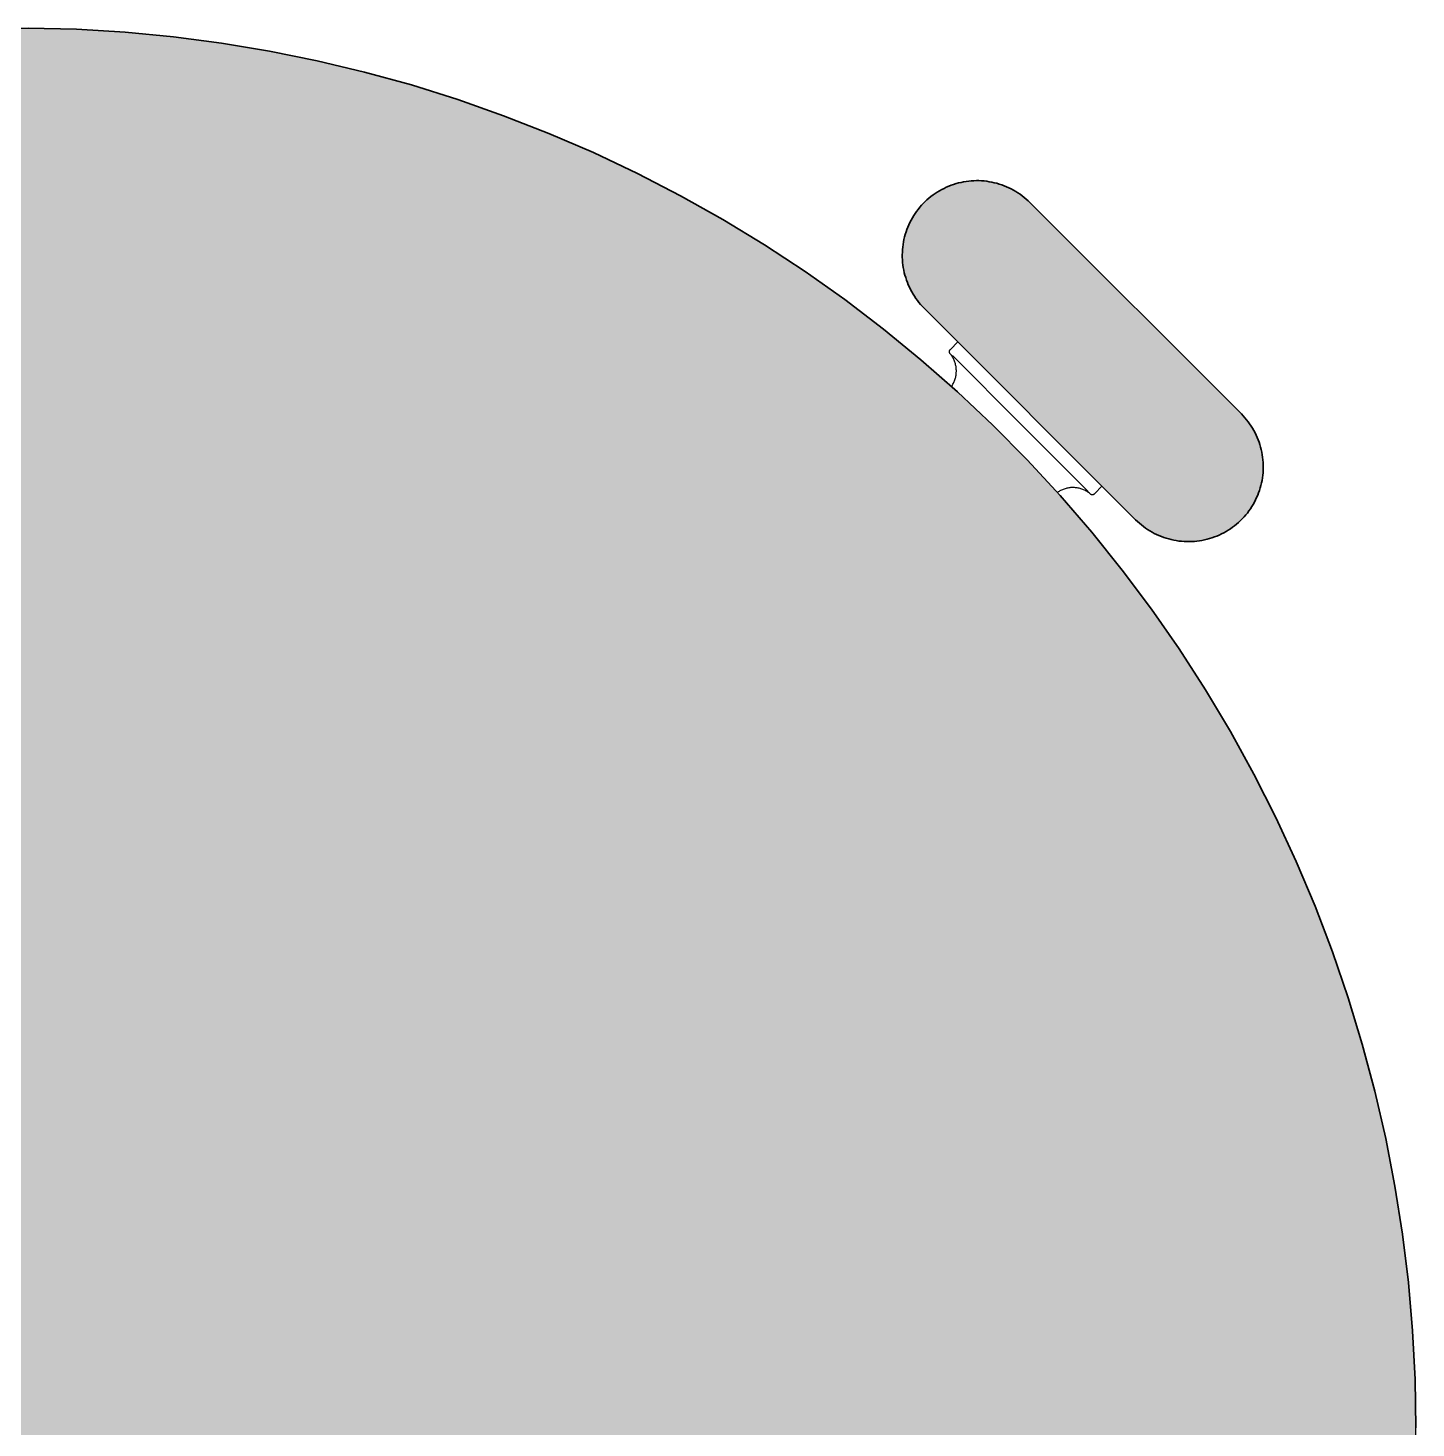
# Model space of a CAD drawing. Header units: millimetres. Extents: x 0 to 1296, y 0 to 460.
# Drawn here: x 1091.4 to 1295.6, y 241.2 to 447.2 of the extents above; entities that cross this region are included whole.
import ezdxf

# ---------------------------------------------------------------- set-up
doc = ezdxf.new("R2010")
doc.units = ezdxf.units.MM
doc.layers.add('Blocks', color=7, linetype='Continuous')
doc.layers.add('Blocks$Fill', color=7, linetype='Continuous', true_color=0xffffff)
doc.layers.add('Blocks$Inner', color=7, linetype='Continuous', lineweight=25, true_color=0x007f00)
doc.layers.add('Blocks$Outline', color=7, linetype='Continuous', lineweight=35, true_color=0xff3f3f)

# ---------------------------------------------------------------- blocks, each defined once
blk = doc.blocks.new('Ray Stool Top')
at = {"layer": 'Blocks$Fill', "extrusion": (0, 0, -1)}
for points in [[(237.77, 220.92), (230.61, 220.98), (223.47, 220.79), (216.33, 220.36), (209.21, 219.68), (202.12, 218.75), (195.07, 217.57), (188.06, 216.16), (181.1, 214.5), (174.21, 212.6), (167.39, 210.46), (160.64, 208.08), (153.98, 205.48), (147.42, 202.64), (140.96, 199.58), (134.61, 196.29), (128.37, 192.79), (122.26, 189.07), (116.29, 185.14), (110.45, 181.01), (104.76, 176.68), (99.23, 172.15), (93.85, 167.43), (88.65, 162.53), (83.61, 157.46), (78.76, 152.21), (74.09, 146.79), (69.61, 141.22), (65.33, 135.49), (61.24, 129.62), (57.37, 123.61), (53.7, 117.47), (50.25, 111.21), (47.03, 104.83), (44.02, 98.34), (41.24, 91.75), (38.69, 85.07), (36.37, 78.3), (34.3, 71.46), (32.45, 64.55), (30.85, 57.58), (29.5, 50.56), (28.39, 43.5), (27.52, 36.4), (26.9, 29.28), (26.53, 22.14), (26.4, 14.99), (26.53, 7.84), (26.9, 0.7), (27.52, -6.43), (28.39, -13.53), (29.5, -20.59), (30.85, -27.61), (32.45, -34.58), (34.3, -41.49), (36.37, -48.33), (38.69, -55.1), (41.24, -61.78), (44.02, -68.37), (47.03, -74.85), (50.25, -81.23), (53.7, -87.5), (57.37, -93.64), (61.24, -99.65), (65.33, -105.52), (69.61, -111.24), (74.09, -116.82), (78.76, -122.23), (83.61, -127.48), (88.65, -132.56), (93.85, -137.46), (99.23, -142.18), (104.76, -146.71), (110.45, -151.04), (116.29, -155.17), (122.26, -159.1), (128.37, -162.82), (134.61, -166.32), (140.96, -169.6), (147.42, -172.67), (153.98, -175.5), (160.64, -178.11), (167.39, -180.48), (174.21, -182.62), (181.1, -184.52), (188.06, -186.18), (195.07, -187.6), (202.12, -188.78), (209.21, -189.7), (216.33, -190.39), (223.47, -190.82), (230.61, -191.01), (237.77, -190.94), (244.91, -190.63), (252.04, -190.08), (259.14, -189.27), (266.22, -188.22), (273.25, -186.92), (280.23, -185.38), (287.16, -183.6), (294.02, -181.58), (300.8, -179.33), (307.5, -176.84), (314.12, -174.11), (320.63, -171.16), (327.04, -167.99), (333.33, -164.59), (339.5, -160.98), (345.55, -157.16), (351.45, -153.13), (357.22, -148.9), (362.83, -144.47), (368.28, -139.84), (373.58, -135.03), (378.7, -130.04), (383.64, -124.88), (388.41, -119.55), (392.98, -114.05), (397.36, -108.4), (401.55, -102.6), (405.52, -96.66), (409.3, -90.58), (412.85, -84.38), (416.19, -78.06), (419.31, -71.62), (422.2, -65.08), (424.87, -58.45), (427.3, -51.72), (429.5, -44.92), (431.46, -38.04), (433.18, -31.1), (434.66, -24.11), (435.89, -17.06), (436.88, -9.98), (437.63, -2.87), (438.12, 4.26), (438.37, 11.41), (438.37, 18.56), (438.12, 25.71), (437.63, 32.84), (436.88, 39.95), (435.89, 47.04), (434.66, 54.08), (433.18, 61.07), (431.46, 68.02), (429.5, 74.89), (427.3, 81.7), (424.87, 88.42), (422.2, 95.06), (419.31, 101.6), (416.19, 108.03), (412.85, 114.35), (409.3, 120.56), (405.52, 126.63), (401.55, 132.57), (397.36, 138.37), (392.98, 144.02), (388.41, 149.52), (383.64, 154.85), (378.7, 160.02), (373.58, 165.01), (368.28, 169.82), (362.83, 174.44), (357.22, 178.87), (351.45, 183.1), (345.55, 187.13), (339.5, 190.96), (333.33, 194.57), (327.04, 197.96), (320.63, 201.14), (314.12, 204.09), (307.5, 206.81), (300.8, 209.3), (294.02, 211.56), (287.16, 213.58), (280.23, 215.36), (273.25, 216.9), (266.22, 218.19), (259.14, 219.24), (252.04, 220.05), (244.91, 220.61)], [(91.08, 198.52), (90.7, 198.52), (90.32, 198.5), (89.94, 198.47), (89.56, 198.43), (89.19, 198.37), (88.81, 198.3), (88.44, 198.22), (88.07, 198.13), (87.71, 198.02), (87.35, 197.9), (86.99, 197.77), (86.64, 197.63), (86.29, 197.47), (85.95, 197.3), (85.62, 197.12), (85.29, 196.93), (84.97, 196.73), (84.65, 196.52), (84.35, 196.3), (84.05, 196.06), (83.76, 195.82), (83.48, 195.56), (83.2, 195.3), (52.09, 164.19), (51.83, 163.91), (51.57, 163.63), (51.33, 163.34), (51.09, 163.04), (50.87, 162.73), (50.66, 162.42), (50.45, 162.1), (50.26, 161.77), (50.08, 161.44), (49.92, 161.09), (49.76, 160.75), (49.62, 160.4), (49.49, 160.04), (49.37, 159.68), (49.26, 159.32), (49.17, 158.95), (49.08, 158.58), (49.02, 158.2), (48.96, 157.83), (48.92, 157.45), (48.89, 157.07), (48.87, 156.69), (48.87, 156.31), (48.88, 155.93), (48.9, 155.55), (48.94, 155.18), (48.99, 154.8), (49.05, 154.42), (49.12, 154.05), (49.21, 153.68), (49.31, 153.32), (49.42, 152.95), (49.55, 152.6), (49.69, 152.24), (49.84, 151.89), (50, 151.55), (50.17, 151.21), (50.36, 150.88), (50.55, 150.56), (50.76, 150.24), (50.98, 149.93), (51.21, 149.62), (51.45, 149.33), (51.7, 149.04), (51.96, 148.77), (52.23, 148.5), (52.5, 148.24), (52.79, 147.99), (53.08, 147.75), (53.39, 147.52), (53.7, 147.3), (54.02, 147.09), (54.34, 146.9), (54.67, 146.71), (55.01, 146.54), (55.35, 146.38), (55.7, 146.23), (56.06, 146.09), (56.42, 145.96), (56.78, 145.85), (57.14, 145.75), (57.51, 145.66), (57.89, 145.59), (58.26, 145.53), (58.64, 145.48), (59.01, 145.44), (59.39, 145.42), (59.77, 145.41), (60.15, 145.41), (60.53, 145.43), (60.91, 145.46), (61.29, 145.5), (61.66, 145.56), (62.04, 145.62), (62.41, 145.71), (62.78, 145.8), (63.14, 145.91), (63.5, 146.03), (63.86, 146.16), (64.21, 146.3), (64.56, 146.46), (64.9, 146.62), (65.23, 146.8), (65.56, 146.99), (65.88, 147.2), (66.2, 147.41), (66.5, 147.63), (66.8, 147.87), (67.09, 148.11), (67.37, 148.37), (67.65, 148.63), (72.6, 153.58), (93.81, 174.79), (98.76, 179.74), (99.02, 180.02), (99.28, 180.3), (99.52, 180.59), (99.76, 180.89), (99.98, 181.19), (100.19, 181.51), (100.39, 181.83), (100.59, 182.16), (100.76, 182.49), (100.93, 182.83), (101.09, 183.18), (101.23, 183.53), (101.36, 183.89), (101.48, 184.25), (101.59, 184.61), (101.68, 184.98), (101.77, 185.35), (101.83, 185.72), (101.89, 186.1), (101.93, 186.48), (101.96, 186.86), (101.98, 187.24), (101.98, 187.62), (101.97, 188), (101.95, 188.37), (101.91, 188.75), (101.86, 189.13), (101.8, 189.5), (101.73, 189.88), (101.64, 190.25), (101.54, 190.61), (101.43, 190.97), (101.3, 191.33), (101.16, 191.69), (101.01, 192.04), (100.85, 192.38), (100.68, 192.72), (100.49, 193.05), (100.3, 193.37), (100.09, 193.69), (99.87, 194), (99.64, 194.3), (99.4, 194.6), (99.15, 194.89), (98.89, 195.16), (98.62, 195.43), (98.35, 195.69), (98.06, 195.94), (97.77, 196.18), (97.46, 196.41), (97.15, 196.63), (96.83, 196.83), (96.51, 197.03), (96.18, 197.22), (95.84, 197.39), (95.5, 197.55), (95.15, 197.7), (94.79, 197.84), (94.43, 197.96), (94.07, 198.08), (93.71, 198.18), (93.34, 198.27), (92.96, 198.34), (92.59, 198.4), (92.21, 198.45), (91.83, 198.49), (91.46, 198.51)]]:
    blk.add_hatch(color=256, dxfattribs=at).paths.add_polyline_path(points, flags=0)
at = {"layer": 'Blocks$Inner'}
for p, q in [((-223.47, 220.79), (-230.61, 220.98)), ((-216.33, 220.36), (-223.47, 220.79)), ((-209.21, 219.68), (-216.33, 220.36)), ((-202.12, 218.75), (-209.21, 219.68)), ((-195.07, 217.57), (-202.12, 218.75)), ((-188.06, 216.16), (-195.07, 217.57)), ((-181.1, 214.5), (-188.06, 216.16)), ((-174.21, 212.6), (-181.1, 214.5)), ((-167.39, 210.46), (-174.21, 212.6)), ((-160.64, 208.08), (-167.39, 210.46)), ((-153.98, 205.48), (-160.64, 208.08)), ((-147.42, 202.64), (-153.98, 205.48)), ((-140.96, 199.58), (-147.42, 202.64)), ((-134.61, 196.29), (-140.96, 199.58)), ((-95.15, 197.7), (-94.79, 197.84)), ((-94.79, 197.84), (-94.43, 197.96)), ((-94.43, 197.96), (-94.07, 198.08)), ((-94.07, 198.08), (-93.71, 198.18)), ((-93.71, 198.18), (-93.34, 198.27)), ((-93.34, 198.27), (-92.96, 198.34)), ((-92.96, 198.34), (-92.59, 198.4)), ((-92.59, 198.4), (-92.21, 198.45)), ((-92.21, 198.45), (-91.83, 198.49)), ((-91.83, 198.49), (-91.46, 198.51)), ((-91.46, 198.51), (-91.08, 198.52)), ((-91.08, 198.52), (-90.7, 198.52)), ((-90.7, 198.52), (-90.32, 198.5)), ((-90.32, 198.5), (-89.94, 198.47)), ((-89.94, 198.47), (-89.56, 198.43)), ((-89.56, 198.43), (-89.19, 198.37)), ((-89.19, 198.37), (-88.81, 198.3)), ((-88.81, 198.3), (-88.44, 198.22)), ((-88.44, 198.22), (-88.07, 198.13)), ((-88.07, 198.13), (-87.71, 198.02)), ((-87.71, 198.02), (-87.35, 197.9)), ((-87.35, 197.9), (-86.99, 197.77)), ((-86.99, 197.77), (-86.64, 197.63)), ((-128.37, 192.79), (-134.61, 196.29)), ((-98.35, 195.69), (-98.06, 195.94)), ((-98.06, 195.94), (-97.77, 196.18)), ((-97.77, 196.18), (-97.46, 196.41)), ((-97.46, 196.41), (-97.15, 196.63)), ((-97.15, 196.63), (-96.83, 196.83)), ((-96.83, 196.83), (-96.51, 197.03)), ((-96.51, 197.03), (-96.18, 197.22)), ((-96.18, 197.22), (-95.84, 197.39)), ((-95.84, 197.39), (-95.5, 197.55)), ((-95.5, 197.55), (-95.15, 197.7)), ((-86.64, 197.63), (-86.29, 197.47)), ((-86.29, 197.47), (-85.95, 197.3)), ((-85.95, 197.3), (-85.62, 197.12)), ((-85.62, 197.12), (-85.29, 196.93)), ((-85.29, 196.93), (-84.97, 196.73)), ((-84.97, 196.73), (-84.65, 196.52)), ((-84.65, 196.52), (-84.35, 196.3)), ((-84.35, 196.3), (-84.05, 196.06)), ((-84.05, 196.06), (-83.76, 195.82)), ((-83.76, 195.82), (-83.48, 195.56)), ((-100.3, 193.37), (-100.09, 193.69)), ((-100.09, 193.69), (-99.87, 194)), ((-99.87, 194), (-99.64, 194.3)), ((-99.64, 194.3), (-99.4, 194.6)), ((-99.4, 194.6), (-99.15, 194.89)), ((-99.15, 194.89), (-98.89, 195.16)), ((-98.89, 195.16), (-98.62, 195.43)), ((-98.62, 195.43), (-98.35, 195.69)), ((-83.48, 195.56), (-83.2, 195.3)), ((-83.2, 195.3), (-52.09, 164.19)), ((-122.26, 189.07), (-128.37, 192.79)), ((-101.3, 191.33), (-101.16, 191.69)), ((-101.16, 191.69), (-101.01, 192.04)), ((-101.01, 192.04), (-100.85, 192.38)), ((-100.85, 192.38), (-100.68, 192.72)), ((-100.68, 192.72), (-100.49, 193.05)), ((-100.49, 193.05), (-100.3, 193.37)), ((-101.8, 189.5), (-101.73, 189.88)), ((-101.73, 189.88), (-101.64, 190.25)), ((-101.64, 190.25), (-101.54, 190.61)), ((-101.54, 190.61), (-101.43, 190.97)), ((-101.43, 190.97), (-101.3, 191.33)), ((-116.29, 185.14), (-122.26, 189.07)), ((-101.98, 187.62), (-101.97, 188)), ((-101.98, 187.24), (-101.98, 187.62)), ((-101.97, 188), (-101.95, 188.37)), ((-101.95, 188.37), (-101.91, 188.75)), ((-101.91, 188.75), (-101.86, 189.13)), ((-101.86, 189.13), (-101.8, 189.5)), ((-101.96, 186.86), (-101.98, 187.24)), ((-101.93, 186.48), (-101.96, 186.86)), ((-101.89, 186.1), (-101.93, 186.48)), ((-101.83, 185.72), (-101.89, 186.1)), ((-101.77, 185.35), (-101.83, 185.72)), ((-110.45, 181.01), (-116.29, 185.14)), ((-101.68, 184.98), (-101.77, 185.35)), ((-101.59, 184.61), (-101.68, 184.98)), ((-101.48, 184.25), (-101.59, 184.61)), ((-101.36, 183.89), (-101.48, 184.25)), ((-101.23, 183.53), (-101.36, 183.89)), ((-101.09, 183.18), (-101.23, 183.53)), ((-100.93, 182.83), (-101.09, 183.18)), ((-100.76, 182.49), (-100.93, 182.83)), ((-100.59, 182.16), (-100.76, 182.49)), ((-100.39, 181.83), (-100.59, 182.16)), ((-100.19, 181.51), (-100.39, 181.83)), ((-99.98, 181.19), (-100.19, 181.51)), ((-104.76, 176.68), (-110.45, 181.01)), ((-99.76, 180.89), (-99.98, 181.19)), ((-99.52, 180.59), (-99.76, 180.89)), ((-99.28, 180.3), (-99.52, 180.59)), ((-99.02, 180.02), (-99.28, 180.3)), ((-98.76, 179.74), (-99.02, 180.02)), ((-93.81, 174.79), (-98.76, 179.74)), ((-99.23, 172.15), (-104.76, 176.68)), ((-95.03, 173.44), (-95.02, 173.45)), ((-95.03, 173.42), (-95.03, 173.44)), ((-95.03, 173.4), (-95.03, 173.42)), ((-95.03, 173.39), (-95.03, 173.4)), ((-95.03, 173.37), (-95.03, 173.39)), ((-95.03, 173.35), (-95.03, 173.37)), ((-95.03, 173.33), (-95.03, 173.35)), ((-95.03, 173.32), (-95.03, 173.33)), ((-95.03, 173.3), (-95.03, 173.32)), ((-95.03, 173.28), (-95.03, 173.3)), ((-95.02, 173.26), (-95.03, 173.28)), ((-95.02, 173.49), (-95.01, 173.5)), ((-95.02, 173.47), (-95.02, 173.49)), ((-95.02, 173.45), (-95.02, 173.47)), ((-95.02, 173.25), (-95.02, 173.26)), ((-95.02, 173.23), (-95.02, 173.25)), ((-95.01, 173.21), (-95.02, 173.23)), ((-95.01, 173.52), (-95, 173.54)), ((-95.01, 173.5), (-95.01, 173.52)), ((-95.01, 173.2), (-95.01, 173.21)), ((-95, 173.18), (-95.01, 173.2)), ((-95, 173.54), (-94.99, 173.55)), ((-94.99, 173.16), (-95, 173.18)), ((-94.99, 173.57), (-94.98, 173.59)), ((-94.99, 173.55), (-94.99, 173.57)), ((-94.99, 173.15), (-94.99, 173.16)), ((-94.98, 173.13), (-94.99, 173.15)), ((-94.98, 173.59), (-94.97, 173.6)), ((-94.97, 173.12), (-94.98, 173.13)), ((-94.97, 173.6), (-94.96, 173.62)), ((-94.96, 173.1), (-94.97, 173.12)), ((-94.96, 173.62), (-94.95, 173.63)), ((-94.95, 173.09), (-94.96, 173.1)), ((-94.95, 173.65), (-94.93, 173.66)), ((-94.95, 173.63), (-94.95, 173.65)), ((-94.94, 173.07), (-94.95, 173.09)), ((-94.93, 173.06), (-94.94, 173.07)), ((-94.93, 173.66), (-94.92, 173.67)), ((-94.92, 173.05), (-94.93, 173.06)), ((-94.92, 173.67), (-94.91, 173.69)), ((-94.84, 172.94), (-94.92, 173.05)), ((-94.91, 173.69), (-94.9, 173.7)), ((-93.81, 174.79), (-94.9, 173.7)), ((-94.88, 173.72), (-94.88, 173.72)), ((-72.6, 153.58), (-93.81, 174.79)), ((-93.85, 167.43), (-99.23, 172.15)), ((-94.75, 172.82), (-94.84, 172.94)), ((-94.68, 172.71), (-94.75, 172.82)), ((-94.6, 172.59), (-94.68, 172.71)), ((-94.61, 172.77), (-84.62, 162.77)), ((-94.53, 172.47), (-94.6, 172.59)), ((-94.46, 172.35), (-94.53, 172.47)), ((-94.4, 172.22), (-94.46, 172.35)), ((-94.35, 172.09), (-94.4, 172.22)), ((-94.29, 171.96), (-94.35, 172.09)), ((-94.25, 171.83), (-94.29, 171.96)), ((-94.2, 171.7), (-94.25, 171.83)), ((-94.16, 171.57), (-94.2, 171.7)), ((-94.13, 171.43), (-94.16, 171.57)), ((-94.1, 171.29), (-94.13, 171.43)), ((-94.07, 171.16), (-94.1, 171.29)), ((-94.05, 171.02), (-94.07, 171.16)), ((-94.04, 170.88), (-94.05, 171.02)), ((-94.39, 168.84), (-94.33, 168.97)), ((-94.33, 168.97), (-94.28, 169.09)), ((-94.28, 169.09), (-94.24, 169.23)), ((-94.24, 169.23), (-94.19, 169.36)), ((-94.19, 169.36), (-94.16, 169.49)), ((-94.16, 169.49), (-94.12, 169.63)), ((-94.12, 169.63), (-94.09, 169.77)), ((-94.09, 169.77), (-94.07, 169.9)), ((-94.07, 169.9), (-94.05, 170.04)), ((-94.05, 170.04), (-94.04, 170.18)), ((-94.03, 170.74), (-94.04, 170.88)), ((-94.04, 170.18), (-94.03, 170.32)), ((-94.02, 170.6), (-94.03, 170.74)), ((-94.03, 170.32), (-94.02, 170.46)), ((-94.02, 170.46), (-94.02, 170.6)), ((-94.74, 168.23), (-94.66, 168.35)), ((-94.66, 168.35), (-94.59, 168.47)), ((-94.59, 168.47), (-94.52, 168.59)), ((-94.52, 168.59), (-94.45, 168.71)), ((-94.45, 168.71), (-94.39, 168.84)), ((-88.65, 162.53), (-93.85, 167.43)), ((-84.62, 162.77), (-74.62, 152.78)), ((-52.09, 164.19), (-51.83, 163.91)), ((-51.83, 163.91), (-51.57, 163.63)), ((-51.57, 163.63), (-51.33, 163.34)), ((-51.33, 163.34), (-51.09, 163.04)), ((-51.09, 163.04), (-50.87, 162.73)), ((-50.87, 162.73), (-50.66, 162.42)), ((-83.61, 157.46), (-88.65, 162.53)), ((-50.66, 162.42), (-50.45, 162.1)), ((-50.45, 162.1), (-50.26, 161.77)), ((-50.26, 161.77), (-50.08, 161.44)), ((-50.08, 161.44), (-49.92, 161.09)), ((-49.92, 161.09), (-49.76, 160.75)), ((-49.76, 160.75), (-49.62, 160.4)), ((-49.62, 160.4), (-49.49, 160.04)), ((-49.49, 160.04), (-49.37, 159.68)), ((-49.37, 159.68), (-49.26, 159.32)), ((-49.26, 159.32), (-49.17, 158.95)), ((-49.17, 158.95), (-49.08, 158.58)), ((-78.76, 152.21), (-83.61, 157.46)), ((-49.08, 158.58), (-49.02, 158.2)), ((-49.02, 158.2), (-48.96, 157.83)), ((-48.96, 157.83), (-48.92, 157.45)), ((-48.92, 157.45), (-48.89, 157.07)), ((-48.89, 157.07), (-48.87, 156.69)), ((-48.87, 156.69), (-48.87, 156.31)), ((-48.99, 154.8), (-49.05, 154.42)), ((-48.94, 155.18), (-48.99, 154.8)), ((-48.9, 155.55), (-48.94, 155.18)), ((-48.88, 155.93), (-48.9, 155.55)), ((-48.87, 156.31), (-48.88, 155.93)), ((-79.04, 152.73), (-79.16, 152.65)), ((-78.92, 152.8), (-79.04, 152.73)), ((-78.8, 152.87), (-78.92, 152.8)), ((-78.68, 152.93), (-78.8, 152.87)), ((-78.55, 152.99), (-78.68, 152.93)), ((-78.42, 153.05), (-78.55, 152.99)), ((-78.29, 153.1), (-78.42, 153.05)), ((-78.16, 153.15), (-78.29, 153.1)), ((-78.03, 153.19), (-78.16, 153.15)), ((-77.89, 153.23), (-78.03, 153.19)), ((-77.76, 153.26), (-77.89, 153.23)), ((-77.62, 153.29), (-77.76, 153.26)), ((-77.48, 153.31), (-77.62, 153.29)), ((-77.35, 153.33), (-77.48, 153.31)), ((-77.21, 153.35), (-77.35, 153.33)), ((-77.07, 153.35), (-77.21, 153.35)), ((-76.93, 153.36), (-77.07, 153.35)), ((-76.79, 153.36), (-76.93, 153.36)), ((-76.65, 153.35), (-76.79, 153.36)), ((-76.51, 153.34), (-76.65, 153.35)), ((-76.37, 153.33), (-76.51, 153.34)), ((-76.23, 153.31), (-76.37, 153.33)), ((-76.1, 153.28), (-76.23, 153.31)), ((-75.96, 153.25), (-76.1, 153.28)), ((-75.82, 153.22), (-75.96, 153.25)), ((-75.69, 153.18), (-75.82, 153.22)), ((-75.56, 153.14), (-75.69, 153.18)), ((-75.43, 153.09), (-75.56, 153.14)), ((-75.3, 153.04), (-75.43, 153.09)), ((-75.17, 152.98), (-75.3, 153.04)), ((-75.04, 152.92), (-75.17, 152.98)), ((-74.92, 152.85), (-75.04, 152.92)), ((-74.8, 152.78), (-74.92, 152.85)), ((-74.68, 152.71), (-74.8, 152.78)), ((-74.57, 152.63), (-74.68, 152.71)), ((-74.45, 152.55), (-74.57, 152.63)), ((-74.34, 152.46), (-74.45, 152.55)), ((-74.34, 152.46), (-74.33, 152.45)), ((-74.33, 152.45), (-74.32, 152.44)), ((-74.32, 152.44), (-74.31, 152.43)), ((-73.74, 152.43), (-73.73, 152.44)), ((-73.73, 152.44), (-73.72, 152.45)), ((-73.72, 152.45), (-73.71, 152.46)), ((-73.71, 152.46), (-73.7, 152.47)), ((-73.7, 152.47), (-73.69, 152.49)), ((-73.69, 152.49), (-73.68, 152.5)), ((-73.68, 152.5), (-73.67, 152.51)), ((-73.67, 152.51), (-72.6, 153.58)), ((-67.65, 148.63), (-72.6, 153.58)), ((-49.55, 152.6), (-49.69, 152.24)), ((-49.42, 152.95), (-49.55, 152.6)), ((-49.31, 153.32), (-49.42, 152.95)), ((-49.21, 153.68), (-49.31, 153.32)), ((-49.12, 154.05), (-49.21, 153.68)), ((-49.05, 154.42), (-49.12, 154.05)), ((-74.09, 146.79), (-78.76, 152.21)), ((-74.31, 152.43), (-74.29, 152.42)), ((-74.29, 152.42), (-74.28, 152.42)), ((-74.28, 152.42), (-74.27, 152.41)), ((-74.27, 152.41), (-74.25, 152.4)), ((-74.25, 152.4), (-74.24, 152.39)), ((-74.24, 152.39), (-74.23, 152.38)), ((-74.23, 152.38), (-74.21, 152.38)), ((-74.21, 152.38), (-74.2, 152.37)), ((-74.2, 152.37), (-74.18, 152.37)), ((-74.18, 152.37), (-74.17, 152.36)), ((-74.17, 152.36), (-74.15, 152.36)), ((-74.15, 152.36), (-74.14, 152.35)), ((-74.14, 152.35), (-74.12, 152.35)), ((-74.12, 152.35), (-74.1, 152.35)), ((-74.1, 152.35), (-74.09, 152.34)), ((-74.09, 152.34), (-74.07, 152.34)), ((-74.07, 152.34), (-74.06, 152.34)), ((-74.06, 152.34), (-74.04, 152.34)), ((-74.04, 152.34), (-74.03, 152.34)), ((-74.03, 152.34), (-74.01, 152.34)), ((-74.01, 152.34), (-73.99, 152.34)), ((-73.99, 152.34), (-73.98, 152.34)), ((-73.98, 152.34), (-73.96, 152.34)), ((-73.96, 152.34), (-73.95, 152.34)), ((-73.95, 152.34), (-73.93, 152.35)), ((-73.93, 152.35), (-73.92, 152.35)), ((-73.92, 152.35), (-73.9, 152.36)), ((-73.9, 152.36), (-73.89, 152.36)), ((-73.89, 152.36), (-73.87, 152.36)), ((-73.87, 152.36), (-73.86, 152.37)), ((-73.86, 152.37), (-73.84, 152.38)), ((-73.84, 152.38), (-73.83, 152.38)), ((-73.83, 152.38), (-73.81, 152.39)), ((-73.81, 152.39), (-73.8, 152.4)), ((-73.8, 152.4), (-73.78, 152.41)), ((-73.78, 152.41), (-73.77, 152.41)), ((-73.77, 152.41), (-73.76, 152.42)), ((-73.76, 152.42), (-73.74, 152.43)), ((-50.55, 150.56), (-50.76, 150.24)), ((-50.36, 150.88), (-50.55, 150.56)), ((-50.17, 151.21), (-50.36, 150.88)), ((-50, 151.55), (-50.17, 151.21)), ((-49.84, 151.89), (-50, 151.55)), ((-49.69, 152.24), (-49.84, 151.89)), ((-67.37, 148.37), (-67.65, 148.63)), ((-67.09, 148.11), (-67.37, 148.37)), ((-52.23, 148.5), (-52.5, 148.24)), ((-51.96, 148.77), (-52.23, 148.5)), ((-51.7, 149.04), (-51.96, 148.77)), ((-51.45, 149.33), (-51.7, 149.04)), ((-51.21, 149.62), (-51.45, 149.33)), ((-50.98, 149.93), (-51.21, 149.62)), ((-50.76, 150.24), (-50.98, 149.93)), ((-69.61, 141.22), (-74.09, 146.79)), ((-66.8, 147.87), (-67.09, 148.11)), ((-66.5, 147.63), (-66.8, 147.87)), ((-66.2, 147.41), (-66.5, 147.63)), ((-65.88, 147.2), (-66.2, 147.41)), ((-65.56, 146.99), (-65.88, 147.2)), ((-65.23, 146.8), (-65.56, 146.99)), ((-64.9, 146.62), (-65.23, 146.8)), ((-64.56, 146.46), (-64.9, 146.62)), ((-64.21, 146.3), (-64.56, 146.46)), ((-63.86, 146.16), (-64.21, 146.3)), ((-55.35, 146.38), (-55.7, 146.23)), ((-55.01, 146.54), (-55.35, 146.38)), ((-54.67, 146.71), (-55.01, 146.54)), ((-54.34, 146.9), (-54.67, 146.71)), ((-54.02, 147.09), (-54.34, 146.9)), ((-53.7, 147.3), (-54.02, 147.09)), ((-53.39, 147.52), (-53.7, 147.3)), ((-53.08, 147.75), (-53.39, 147.52)), ((-52.79, 147.99), (-53.08, 147.75)), ((-52.5, 148.24), (-52.79, 147.99)), ((-63.5, 146.03), (-63.86, 146.16)), ((-63.14, 145.91), (-63.5, 146.03)), ((-62.78, 145.8), (-63.14, 145.91)), ((-62.41, 145.71), (-62.78, 145.8)), ((-62.04, 145.62), (-62.41, 145.71)), ((-61.66, 145.56), (-62.04, 145.62)), ((-61.29, 145.5), (-61.66, 145.56)), ((-60.91, 145.46), (-61.29, 145.5)), ((-60.53, 145.43), (-60.91, 145.46)), ((-60.15, 145.41), (-60.53, 145.43)), ((-59.77, 145.41), (-60.15, 145.41)), ((-59.39, 145.42), (-59.77, 145.41)), ((-59.01, 145.44), (-59.39, 145.42)), ((-58.64, 145.48), (-59.01, 145.44)), ((-58.26, 145.53), (-58.64, 145.48)), ((-57.89, 145.59), (-58.26, 145.53)), ((-57.51, 145.66), (-57.89, 145.59)), ((-57.14, 145.75), (-57.51, 145.66)), ((-56.78, 145.85), (-57.14, 145.75)), ((-56.42, 145.96), (-56.78, 145.85)), ((-56.06, 146.09), (-56.42, 145.96)), ((-55.7, 146.23), (-56.06, 146.09)), ((-65.33, 135.49), (-69.61, 141.22)), ((-61.24, 129.62), (-65.33, 135.49)), ((-57.37, 123.61), (-61.24, 129.62)), ((-53.7, 117.47), (-57.37, 123.61)), ((-50.25, 111.21), (-53.7, 117.47)), ((-47.03, 104.83), (-50.25, 111.21)), ((-44.02, 98.34), (-47.03, 104.83)), ((-41.24, 91.75), (-44.02, 98.34)), ((-38.69, 85.07), (-41.24, 91.75)), ((-36.37, 78.3), (-38.69, 85.07)), ((-34.3, 71.46), (-36.37, 78.3)), ((-32.45, 64.55), (-34.3, 71.46)), ((-30.85, 57.58), (-32.45, 64.55)), ((-29.5, 50.56), (-30.85, 57.58)), ((-28.39, 43.5), (-29.5, 50.56)), ((-27.52, 36.4), (-28.39, 43.5)), ((-26.9, 29.28), (-27.52, 36.4)), ((-26.53, 22.14), (-26.9, 29.28)), ((-26.4, 14.99), (-26.53, 22.14)), ((-26.53, 7.84), (-26.4, 14.99))]:
    blk.add_line(p, q, dxfattribs=at)
at = {"layer": 'Blocks$Outline'}
for points in [[(-237.77, 220.92), (-230.61, 220.98)], [(-230.61, 220.98), (-223.47, 220.79)], [(-223.47, 220.79), (-216.33, 220.36)], [(-216.33, 220.36), (-209.21, 219.68)], [(-209.21, 219.68), (-202.12, 218.75)], [(-202.12, 218.75), (-195.07, 217.57)], [(-195.07, 217.57), (-188.06, 216.16)], [(-188.06, 216.16), (-181.1, 214.5)], [(-181.1, 214.5), (-174.21, 212.6)], [(-174.21, 212.6), (-167.39, 210.46)], [(-167.39, 210.46), (-160.64, 208.08)], [(-160.64, 208.08), (-153.98, 205.48)], [(-153.98, 205.48), (-147.42, 202.64)], [(-147.42, 202.64), (-140.96, 199.58)], [(-140.96, 199.58), (-134.61, 196.29)], [(-95.15, 197.7), (-94.79, 197.84)], [(-94.79, 197.84), (-94.43, 197.96)], [(-94.43, 197.96), (-94.07, 198.08)], [(-94.07, 198.08), (-93.71, 198.18)], [(-93.71, 198.18), (-93.34, 198.27)], [(-93.34, 198.27), (-92.96, 198.34)], [(-92.96, 198.34), (-92.59, 198.4)], [(-92.59, 198.4), (-92.21, 198.45)], [(-92.21, 198.45), (-91.83, 198.49)], [(-91.83, 198.49), (-91.46, 198.51)], [(-91.46, 198.51), (-91.08, 198.52)], [(-91.08, 198.52), (-90.7, 198.52)], [(-90.7, 198.52), (-90.32, 198.5)], [(-90.32, 198.5), (-89.94, 198.47)], [(-89.94, 198.47), (-89.56, 198.43)], [(-89.56, 198.43), (-89.19, 198.37)], [(-89.19, 198.37), (-88.81, 198.3)], [(-88.81, 198.3), (-88.44, 198.22)], [(-88.44, 198.22), (-88.07, 198.13)], [(-88.07, 198.13), (-87.71, 198.02)], [(-87.71, 198.02), (-87.35, 197.9)], [(-87.35, 197.9), (-86.99, 197.77)], [(-86.99, 197.77), (-86.64, 197.63)], [(-134.61, 196.29), (-128.37, 192.79)], [(-98.35, 195.69), (-98.06, 195.94)], [(-98.06, 195.94), (-97.77, 196.18)], [(-97.77, 196.18), (-97.46, 196.41)], [(-97.46, 196.41), (-97.15, 196.63)], [(-97.15, 196.63), (-96.83, 196.83)], [(-96.83, 196.83), (-96.51, 197.03)], [(-96.51, 197.03), (-96.18, 197.22)], [(-96.18, 197.22), (-95.84, 197.39)], [(-95.84, 197.39), (-95.5, 197.55)], [(-95.5, 197.55), (-95.15, 197.7)], [(-86.64, 197.63), (-86.29, 197.47)], [(-86.29, 197.47), (-85.95, 197.3)], [(-85.95, 197.3), (-85.62, 197.12)], [(-85.62, 197.12), (-85.29, 196.93)], [(-85.29, 196.93), (-84.97, 196.73)], [(-84.97, 196.73), (-84.65, 196.52)], [(-84.65, 196.52), (-84.35, 196.3)], [(-84.35, 196.3), (-84.05, 196.06)], [(-84.05, 196.06), (-83.76, 195.82)], [(-83.76, 195.82), (-83.48, 195.56)], [(-100.3, 193.37), (-100.09, 193.69)], [(-100.09, 193.69), (-99.87, 194)], [(-99.87, 194), (-99.64, 194.3)], [(-99.64, 194.3), (-99.4, 194.6)], [(-99.4, 194.6), (-99.15, 194.89)], [(-99.15, 194.89), (-98.89, 195.16)], [(-98.89, 195.16), (-98.62, 195.43)], [(-98.62, 195.43), (-98.35, 195.69)], [(-83.48, 195.56), (-83.2, 195.3)], [(-83.2, 195.3), (-52.09, 164.19)], [(-128.37, 192.79), (-122.26, 189.07)], [(-101.3, 191.33), (-101.16, 191.69)], [(-101.16, 191.69), (-101.01, 192.04)], [(-101.01, 192.04), (-100.85, 192.38)], [(-100.85, 192.38), (-100.68, 192.72)], [(-100.68, 192.72), (-100.49, 193.05)], [(-100.49, 193.05), (-100.3, 193.37)], [(-101.8, 189.5), (-101.73, 189.88)], [(-101.73, 189.88), (-101.64, 190.25)], [(-101.64, 190.25), (-101.54, 190.61)], [(-101.54, 190.61), (-101.43, 190.97)], [(-101.43, 190.97), (-101.3, 191.33)], [(-122.26, 189.07), (-116.29, 185.14)], [(-101.98, 187.62), (-101.97, 188)], [(-101.98, 187.24), (-101.98, 187.62)], [(-101.97, 188), (-101.95, 188.37)], [(-101.95, 188.37), (-101.91, 188.75)], [(-101.91, 188.75), (-101.86, 189.13)], [(-101.86, 189.13), (-101.8, 189.5)], [(-101.96, 186.86), (-101.98, 187.24)], [(-101.93, 186.48), (-101.96, 186.86)], [(-101.89, 186.1), (-101.93, 186.48)], [(-101.83, 185.72), (-101.89, 186.1)], [(-101.77, 185.35), (-101.83, 185.72)], [(-116.29, 185.14), (-110.45, 181.01)], [(-101.68, 184.98), (-101.77, 185.35)], [(-101.59, 184.61), (-101.68, 184.98)], [(-101.48, 184.25), (-101.59, 184.61)], [(-101.36, 183.89), (-101.48, 184.25)], [(-101.23, 183.53), (-101.36, 183.89)], [(-101.09, 183.18), (-101.23, 183.53)], [(-100.93, 182.83), (-101.09, 183.18)], [(-100.76, 182.49), (-100.93, 182.83)], [(-100.59, 182.16), (-100.76, 182.49)], [(-100.39, 181.83), (-100.59, 182.16)], [(-100.19, 181.51), (-100.39, 181.83)], [(-99.98, 181.19), (-100.19, 181.51)], [(-110.45, 181.01), (-104.76, 176.68)], [(-99.76, 180.89), (-99.98, 181.19)], [(-99.52, 180.59), (-99.76, 180.89)], [(-99.28, 180.3), (-99.52, 180.59)], [(-99.02, 180.02), (-99.28, 180.3)], [(-98.76, 179.74), (-99.02, 180.02)], [(-93.81, 174.79), (-98.76, 179.74)], [(-104.76, 176.68), (-99.23, 172.15)], [(-72.6, 153.58), (-93.81, 174.79)], [(-99.23, 172.15), (-93.85, 167.43)], [(-93.85, 167.43), (-88.65, 162.53)], [(-52.09, 164.19), (-51.83, 163.91)], [(-51.83, 163.91), (-51.57, 163.63)], [(-51.57, 163.63), (-51.33, 163.34)], [(-51.33, 163.34), (-51.09, 163.04)], [(-51.09, 163.04), (-50.87, 162.73)], [(-50.87, 162.73), (-50.66, 162.42)], [(-88.65, 162.53), (-83.61, 157.46)], [(-50.66, 162.42), (-50.45, 162.1)], [(-50.45, 162.1), (-50.26, 161.77)], [(-50.26, 161.77), (-50.08, 161.44)], [(-50.08, 161.44), (-49.92, 161.09)], [(-49.92, 161.09), (-49.76, 160.75)], [(-49.76, 160.75), (-49.62, 160.4)], [(-49.62, 160.4), (-49.49, 160.04)], [(-49.49, 160.04), (-49.37, 159.68)], [(-49.37, 159.68), (-49.26, 159.32)], [(-49.26, 159.32), (-49.17, 158.95)], [(-49.17, 158.95), (-49.08, 158.58)], [(-83.61, 157.46), (-78.76, 152.21)], [(-49.08, 158.58), (-49.02, 158.2)], [(-49.02, 158.2), (-48.96, 157.83)], [(-48.96, 157.83), (-48.92, 157.45)], [(-48.92, 157.45), (-48.89, 157.07)], [(-48.89, 157.07), (-48.87, 156.69)], [(-48.87, 156.69), (-48.87, 156.31)], [(-48.99, 154.8), (-49.05, 154.42)], [(-48.94, 155.18), (-48.99, 154.8)], [(-48.9, 155.55), (-48.94, 155.18)], [(-48.88, 155.93), (-48.9, 155.55)], [(-48.87, 156.31), (-48.88, 155.93)], [(-67.65, 148.63), (-72.6, 153.58)], [(-49.55, 152.6), (-49.69, 152.24)], [(-49.42, 152.95), (-49.55, 152.6)], [(-49.31, 153.32), (-49.42, 152.95)], [(-49.21, 153.68), (-49.31, 153.32)], [(-49.12, 154.05), (-49.21, 153.68)], [(-49.05, 154.42), (-49.12, 154.05)], [(-78.76, 152.21), (-74.09, 146.79)], [(-50.55, 150.56), (-50.76, 150.24)], [(-50.36, 150.88), (-50.55, 150.56)], [(-50.17, 151.21), (-50.36, 150.88)], [(-50, 151.55), (-50.17, 151.21)], [(-49.84, 151.89), (-50, 151.55)], [(-49.69, 152.24), (-49.84, 151.89)], [(-67.37, 148.37), (-67.65, 148.63)], [(-67.09, 148.11), (-67.37, 148.37)], [(-52.23, 148.5), (-52.5, 148.24)], [(-51.96, 148.77), (-52.23, 148.5)], [(-51.7, 149.04), (-51.96, 148.77)], [(-51.45, 149.33), (-51.7, 149.04)], [(-51.21, 149.62), (-51.45, 149.33)], [(-50.98, 149.93), (-51.21, 149.62)], [(-50.76, 150.24), (-50.98, 149.93)], [(-74.09, 146.79), (-69.61, 141.22)], [(-66.8, 147.87), (-67.09, 148.11)], [(-66.5, 147.63), (-66.8, 147.87)], [(-66.2, 147.41), (-66.5, 147.63)], [(-65.88, 147.2), (-66.2, 147.41)], [(-65.56, 146.99), (-65.88, 147.2)], [(-65.23, 146.8), (-65.56, 146.99)], [(-64.9, 146.62), (-65.23, 146.8)], [(-64.56, 146.46), (-64.9, 146.62)], [(-64.21, 146.3), (-64.56, 146.46)], [(-63.86, 146.16), (-64.21, 146.3)], [(-55.35, 146.38), (-55.7, 146.23)], [(-55.01, 146.54), (-55.35, 146.38)], [(-54.67, 146.71), (-55.01, 146.54)], [(-54.34, 146.9), (-54.67, 146.71)], [(-54.02, 147.09), (-54.34, 146.9)], [(-53.7, 147.3), (-54.02, 147.09)], [(-53.39, 147.52), (-53.7, 147.3)], [(-53.08, 147.75), (-53.39, 147.52)], [(-52.79, 147.99), (-53.08, 147.75)], [(-52.5, 148.24), (-52.79, 147.99)], [(-63.5, 146.03), (-63.86, 146.16)], [(-63.14, 145.91), (-63.5, 146.03)], [(-62.78, 145.8), (-63.14, 145.91)], [(-62.41, 145.71), (-62.78, 145.8)], [(-62.04, 145.62), (-62.41, 145.71)], [(-61.66, 145.56), (-62.04, 145.62)], [(-61.29, 145.5), (-61.66, 145.56)], [(-60.91, 145.46), (-61.29, 145.5)], [(-60.53, 145.43), (-60.91, 145.46)], [(-60.15, 145.41), (-60.53, 145.43)], [(-59.77, 145.41), (-60.15, 145.41)], [(-59.39, 145.42), (-59.77, 145.41)], [(-59.01, 145.44), (-59.39, 145.42)], [(-58.64, 145.48), (-59.01, 145.44)], [(-58.26, 145.53), (-58.64, 145.48)], [(-57.89, 145.59), (-58.26, 145.53)], [(-57.51, 145.66), (-57.89, 145.59)], [(-57.14, 145.75), (-57.51, 145.66)], [(-56.78, 145.85), (-57.14, 145.75)], [(-56.42, 145.96), (-56.78, 145.85)], [(-56.06, 146.09), (-56.42, 145.96)], [(-55.7, 146.23), (-56.06, 146.09)], [(-69.61, 141.22), (-65.33, 135.49)], [(-65.33, 135.49), (-61.24, 129.62)], [(-61.24, 129.62), (-57.37, 123.61)], [(-57.37, 123.61), (-53.7, 117.47)], [(-53.7, 117.47), (-50.25, 111.21)], [(-50.25, 111.21), (-47.03, 104.83)], [(-47.03, 104.83), (-44.02, 98.34)], [(-44.02, 98.34), (-41.24, 91.75)], [(-41.24, 91.75), (-38.69, 85.07)], [(-38.69, 85.07), (-36.37, 78.3)], [(-36.37, 78.3), (-34.3, 71.46)], [(-34.3, 71.46), (-32.45, 64.55)], [(-32.45, 64.55), (-30.85, 57.58)], [(-30.85, 57.58), (-29.5, 50.56)], [(-29.5, 50.56), (-28.39, 43.5)], [(-28.39, 43.5), (-27.52, 36.4)], [(-27.52, 36.4), (-26.9, 29.28)], [(-26.9, 29.28), (-26.53, 22.14)], [(-26.53, 22.14), (-26.4, 14.99)]]:
    blk.add_lwpolyline(points, dxfattribs=at)

msp = doc.modelspace()

# ---------------------------------------------------------------- block references
at = {"layer": 'Blocks'}
msp.add_blockref('Ray Stool Top', (1322.04, 226.26), dxfattribs=at)

doc.saveas('drawing.dxf')
